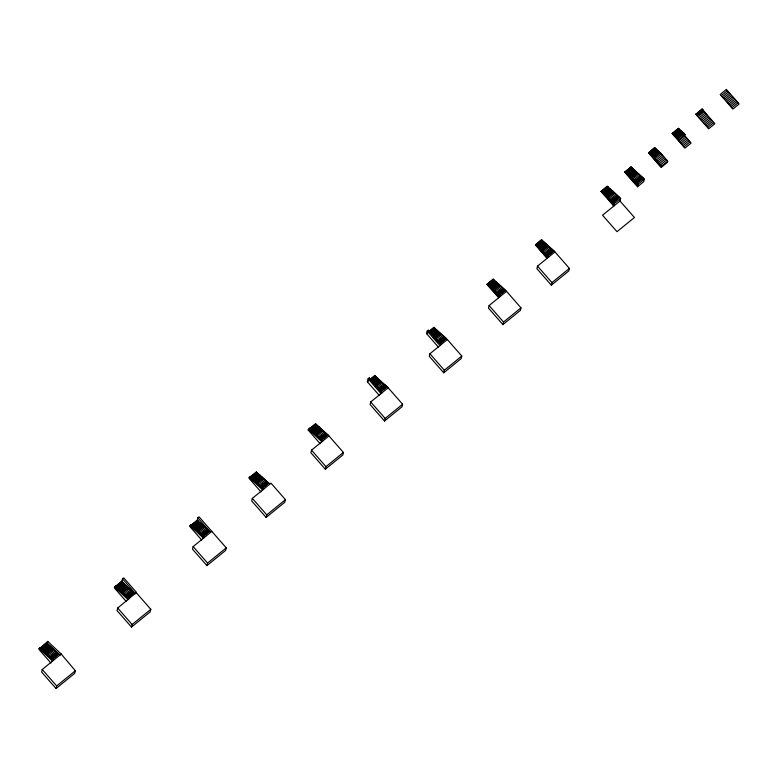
<?xml version="1.0" encoding="UTF-8"?>
<svg xmlns="http://www.w3.org/2000/svg" width="778" height="778" viewBox="0 0 778 778"><rect width="100%" height="100%" fill="white"/><g stroke="black" fill="none" stroke-linecap="round" stroke-linejoin="round"><path stroke-width="1.17" d="M40.349 647.481L40.135 648.337L47.75 641.442L61.024 653.841L59.682 655.27L58.622 654.065L52.447 659.092L53.507 660.298L40.349 647.481L39.114 648.482L38.9 649.338L50.842 662.973M41.253 649.329L47.419 644.31L46.359 643.095L40.184 648.123L41.253 649.329L47.477 644.096L48.537 645.302L42.362 650.33M43.48 651.322L49.704 646.09L50.765 647.296L44.589 652.324L43.529 651.108M44.589 652.324L50.813 647.082L51.883 648.298L45.708 653.316M47.536 642.307L47.75 641.442M60.917 654.269L42.245 669.479L41.604 672.046L56.055 688.53L74.717 673.32L75.359 670.753L61.024 653.841M48.537 645.302L49.646 646.304L44.356 650.612M49.491 646.946L49.704 646.09M47.935 655.319L54.159 650.077L56.337 652.285L50.162 657.313L56.386 652.071L57.455 653.277L52.165 657.585M47.993 655.095L49.102 656.097M51.611 649.367L51.931 648.084L52.992 649.29L47.701 653.598M52.992 649.29L54.159 650.077M51.28 658.305L57.504 653.063L58.564 654.279L52.398 659.306L51.329 658.091M52.272 661.31L53.614 659.87M56.055 688.53L56.687 685.953L75.359 670.753M121.961 581.01L114.561 587.04L114.347 587.896L126.289 601.52M118.927 589.88L125.151 584.648L126.211 585.853L120.036 590.881L118.976 589.666M136.471 592.398L135.129 593.828L134.069 592.622L127.893 597.65L128.953 598.856L115.796 586.038L115.582 586.894L121.747 581.866L122.496 578.861L123.731 577.86L136.471 592.398L117.692 608.026L117.05 610.604L131.501 627.087L150.164 611.878L150.806 609.31L136.364 592.826M120.036 590.881L126.26 585.64L127.32 586.855L121.154 591.873M122.866 582.858L121.806 581.652L115.63 586.68L116.69 587.886L122.914 582.644L123.984 583.86L117.809 588.888M123.984 583.86L125.093 584.861L119.802 589.16M124.937 585.503L125.151 584.648M123.381 593.867L129.605 588.635L131.783 590.842L125.608 595.87M123.439 593.653L124.548 594.655M127.32 586.855L128.438 587.847L123.148 592.155M128.438 587.847L129.605 588.635M126.726 596.862L132.95 591.62L134.011 592.836L127.845 597.864L126.775 596.648M127.718 599.857L129.06 598.428M131.783 590.842L132.902 591.834L127.611 596.143M131.501 627.087L132.134 624.51L150.806 609.31M209.457 531.393L208.397 530.178L202.222 535.206L203.291 536.412L209.515 531.18L203.34 536.198L204.4 537.413L191.242 524.586L190.007 525.597L189.793 526.453L201.735 540.078M191.242 524.586L191.028 525.451L197.194 520.424L197.836 517.847L199.071 516.845L226.252 547.868L225.61 550.435L206.948 565.645L192.497 549.161L193.138 546.584L211.811 531.384M194.374 528.437L200.598 523.195L202.766 525.413L196.601 530.431L195.541 529.225L201.706 524.197M194.422 528.223L195.541 529.225M198.312 521.416L197.252 520.21L191.077 525.238L192.137 526.443L198.361 521.202L199.431 522.417L193.255 527.445M199.431 522.417L200.539 523.409L195.249 527.717M200.384 524.061L200.598 523.195M198.828 532.424L205.052 527.192L207.23 529.4L201.055 534.418M198.886 532.21L199.995 533.212M202.766 525.413L203.885 526.405L198.594 530.713M203.885 526.405L205.052 527.192M203.165 538.415L204.507 536.985M207.23 529.4L208.348 530.392L203.058 534.7M206.948 565.645L207.58 563.068L226.252 547.868M269.772 484.179L268.702 482.973L262.536 487.991L263.596 489.206L250.438 476.379L249.203 477.391L248.989 478.246L260.931 491.871M250.438 476.379L250.224 477.245L256.448 472.003L257.508 473.209L251.333 478.237M252.451 479.238L258.675 473.996L259.735 475.202L253.57 480.23L252.5 479.024M253.57 480.23L259.794 474.988L260.854 476.204L254.678 481.232L253.618 480.016M254.678 481.232L260.902 475.99L261.962 477.196L255.797 482.224M257.508 473.209L258.617 474.21L253.336 478.519M252.335 498.377L251.693 500.954L266.134 517.428L284.806 502.228L285.448 499.661L270.997 483.177L252.335 498.377L266.776 514.861L266.134 517.428M259.58 475.844L259.794 474.988M258.024 484.217L264.248 478.976L266.426 481.193L260.251 486.211L266.475 480.979L267.535 482.185L261.369 487.213L260.309 485.997M261.7 478.276L262.021 476.982L263.081 478.198L257.79 482.506M263.081 478.198L264.248 478.976M261.369 487.213L267.593 481.971L268.702 482.973M261.418 486.999L262.536 487.991M262.361 490.208L263.703 488.779M320.128 443.664L308.185 430.039L309.625 428.172L322.792 441L321.732 439.784L327.898 434.756L343.409 452.456L342.767 455.023L325.33 469.222L310.889 452.747L311.531 450.17L328.958 435.972M309.42 429.028L309.625 428.172M311.647 431.022L317.871 425.79L318.931 426.996L312.756 432.023L311.696 430.808M312.756 432.023L318.98 426.782L320.05 427.997L313.874 433.025L312.814 431.809M308.185 430.039L315.644 423.796L316.704 425.002L310.529 430.03M313.874 433.025L320.098 427.783L321.158 428.989L314.993 434.017M316.704 425.002L317.813 426.004L312.523 430.312M318.776 427.637L318.98 426.782M317.268 435.797L323.444 430.769L325.622 432.976L320.332 437.285M320.896 430.059L321.217 428.775L322.277 429.991L316.986 434.299M319.447 438.004L325.671 432.762L326.731 433.978L320.565 439.006L319.495 437.79M322.277 429.991L323.444 430.769M320.565 439.006L326.789 433.764L327.849 434.98L321.674 439.998L320.614 438.792M321.557 442.001L322.899 440.572M325.33 469.222L325.972 466.654L343.409 452.456M379.314 395.457L367.372 381.833L368.12 378.828L369.356 377.826L381.988 392.793L380.928 391.577L387.094 386.549L402.596 404.249L401.963 406.816L384.526 421.015L370.085 404.531L370.717 401.963L388.154 387.765M368.889 379.683L369.356 377.826M370.377 379.392L374.831 375.589L375.9 376.795L370.61 381.103M375.9 376.795L377.009 377.797L372.604 381.385M377.009 377.797L378.127 378.789L373.712 382.377M377.962 379.431L378.176 378.575L379.236 379.79L373.946 384.099M379.236 379.79L380.354 380.782L375.949 384.371M380.092 381.852L380.403 380.568L381.473 381.784L376.182 386.092M381.473 381.784L384.809 384.77L379.528 389.078M380.928 391.577L387.094 386.549M380.753 393.794L382.095 392.365M384.809 384.77L385.927 385.771L380.637 390.079M385.927 385.771L387.045 386.763M384.526 421.015L385.168 418.447L402.596 404.249M438.51 347.251L426.568 333.626L427.21 331.049L428.445 330.047L441.184 344.586M429.563 331.185L434.027 327.373L435.087 328.588L429.796 332.896M435.087 328.588L436.205 329.59L431.8 333.179M447.35 339.558L429.913 353.757L429.281 356.324L443.723 372.808L461.159 358.609L461.792 356.042L446.29 338.342L440.066 343.584L439.006 342.378L445.172 337.351L446.232 338.556L440.066 343.584M436.205 329.59L437.324 330.582L432.033 334.89M437.158 331.224L437.372 330.368L438.432 331.584L433.142 335.892M438.432 331.584L439.551 332.576L433.375 337.603M439.288 333.645L439.599 332.362L440.659 333.577L435.379 337.885M437.839 341.591L444.063 336.349L445.123 337.564L438.948 342.592L437.888 341.377M440.659 333.577L444.005 336.563L438.714 340.871M443.723 372.808L444.355 370.24L461.792 356.042M506.546 291.351L489.109 305.55L488.477 308.117L502.919 324.601L520.356 310.403L520.988 307.835L505.486 290.136L499.311 295.163L498.679 297.731L486.999 284.408L493.223 279.166L494.283 280.381L488.117 285.409L487.047 284.194M488.059 285.623L494.341 280.168L495.401 281.373L489.226 286.401L488.166 285.195M489.119 286.829L495.45 281.159L496.51 282.375L490.344 287.403L489.284 286.187M490.189 288.045L490.393 287.189L496.568 282.161L497.628 283.367L491.453 288.395L490.393 287.189M486.999 284.408L493.223 279.166M491.249 289.251L491.511 288.181L497.677 283.153L498.747 284.369L493.456 288.677M492.309 290.466L492.63 289.183L498.795 284.155L499.855 285.37L493.69 290.389L492.63 289.183M493.369 291.682L493.738 290.175L499.914 285.156L503.201 288.356L497.035 293.384L495.965 292.168L495.489 294.103M496.354 283.017L496.568 282.161M494.429 292.888L494.857 291.176L495.917 292.382L502.141 287.15M498.474 285.438L498.795 284.155M496.549 295.309L497.084 293.17L503.259 288.142L504.319 289.358L498.144 294.376L497.084 293.17M497.619 296.525L498.202 294.162L504.368 289.144L505.428 290.35L499.262 295.377L498.202 294.162M502.919 324.601L503.551 322.034L520.988 307.835M554.957 251.916L537.52 266.125L536.888 268.692L551.33 285.176L568.767 270.977L569.399 268.4L553.897 250.711L547.722 255.738L547.09 258.306L535.41 244.982L541.634 239.741L542.694 240.956L536.528 245.974L535.468 244.769M536.47 246.188L542.752 240.742L543.812 241.948L537.647 246.976L536.577 245.76M537.54 247.404L543.871 241.734L544.931 242.95L538.755 247.968L537.695 246.762M538.6 248.62L538.814 247.754L544.979 242.736L546.039 243.942L539.874 248.97L538.814 247.754M535.41 244.982L541.634 239.741M539.66 249.826L539.922 248.756L546.098 243.728L547.158 244.944L540.982 249.962L539.922 248.756M540.72 251.041L541.041 249.748L547.206 244.73L548.276 245.936L542.101 250.963L541.041 249.748M541.78 252.247L542.149 250.749L548.325 245.722L551.612 248.931L545.446 253.959L544.386 252.743L543.91 254.669M542.84 253.463L543.268 251.751L544.328 252.957L550.552 247.715M545.825 244.798L546.098 243.728M544.97 255.884L545.495 253.745L551.67 248.717L552.73 249.923L546.555 254.951L545.495 253.745M546.03 257.09L546.613 254.737L552.779 249.709L553.848 250.924L548.558 255.233M551.33 285.176L551.972 282.599L569.399 268.4M612.763 204.828L613.395 202.251L619.57 197.233L620.63 198.439L614.455 203.466L613.823 206.034L601.083 191.505L607.307 186.263L608.367 187.469L602.201 192.497L601.131 191.281M602.143 192.711L608.425 187.255L609.485 188.471L603.31 193.498L602.25 192.283M603.203 193.926L609.534 188.257L610.594 189.462L604.428 194.49L603.368 193.284M604.263 195.132L604.477 194.276L610.652 189.249L611.712 190.464L605.537 195.492L604.477 194.276M601.083 191.505L607.307 186.263M605.333 196.348L605.595 195.278L611.761 190.25L612.831 191.456L606.655 196.484L605.595 195.278M608.425 187.255L607.248 186.477M606.393 197.554L606.704 196.27L612.879 191.242L613.939 192.458L607.774 197.486L606.704 196.27M607.453 198.769L607.822 197.272L613.998 192.244L617.285 195.453L611.109 200.471L610.049 199.265L609.573 201.191M610.438 190.104L610.652 189.249M608.513 199.975L608.941 198.264L610.001 199.479L616.225 194.237M611.498 191.32L611.761 190.25M612.558 192.536L612.879 191.242M610.633 202.406L611.168 200.257L617.333 195.229L618.403 196.445L612.228 201.473L611.168 200.257M611.693 203.612L612.276 201.259L618.452 196.231L619.512 197.447L613.346 202.465L612.276 201.259M636.462 185.514L637.104 182.947L643.27 177.919L644.33 179.135L643.698 181.702L637.522 186.73L624.792 172.191L631.016 166.949L632.076 168.165L625.901 173.193L624.841 171.977M625.852 173.406L632.125 167.951L633.185 169.166L627.019 174.184L625.959 172.979M619.988 201.016L634.44 217.49L617.003 231.688L602.551 215.214L619.988 201.016L620.63 198.439M626.912 174.612L633.243 168.952L634.303 170.158L628.128 175.186L627.068 173.971M627.972 175.828L628.186 174.972L634.352 169.944L635.422 171.16L629.246 176.178L628.186 174.972M624.792 172.191L631.016 166.949M629.032 177.044L629.295 175.964L635.47 170.946L636.53 172.152L630.365 177.18L629.295 175.964M632.125 167.951L630.958 167.163M630.092 178.25L630.413 176.966L636.589 171.938L637.649 173.154L631.473 178.172L630.413 176.966M633.243 168.952L634.148 170.8L634.352 169.944M631.162 179.465L631.532 177.958L637.697 172.94L640.994 176.139L634.819 181.167L633.759 179.961L633.282 181.887M632.222 180.671L632.64 178.959L633.7 180.175L639.924 174.933M635.208 172.016L635.47 170.946M634.342 183.093L634.877 180.953L641.043 175.925L642.103 177.141L635.937 182.169L634.877 180.953M635.402 184.308L635.986 181.955L642.161 176.927L643.221 178.133L637.046 183.161L635.986 181.955M637.522 186.73L638.164 184.162L644.33 179.135M653.802 158.945L654.123 157.662L660.289 152.634L667.719 161.114L667.407 162.398L661.232 167.426L648.492 152.887L654.716 147.645L655.776 148.861L649.611 153.888L648.551 152.673M649.552 154.102L655.835 148.647L656.895 149.853L650.719 154.88L649.659 153.674M650.622 155.308L656.943 149.639L658.013 150.854L651.838 155.882L650.778 154.666M651.682 156.524L651.896 155.668L658.062 150.64L659.122 151.846L652.956 156.874L651.896 155.668M648.492 152.887L654.716 147.645M652.742 157.73L653.005 156.66L659.18 151.632L660.24 152.848L654.065 157.876L653.005 156.66M655.835 148.647L654.668 147.859M654.862 160.151L655.183 158.868L661.349 153.84M658.062 150.64L657.848 151.496L656.788 150.28M655.922 161.367L656.243 160.083L662.418 155.055M656.992 162.583L657.303 161.289L663.478 156.271M658.052 163.788L658.363 162.505L664.538 157.477M659.112 165.004L659.433 163.711L665.598 158.693M660.172 166.21L660.493 164.926L666.658 159.898M661.232 167.426L661.553 166.142L667.719 161.114M677.512 139.641L677.823 138.348L683.998 133.33L685.058 134.536L684.737 135.819L691.107 143.094L684.941 148.121L672.202 133.583L678.426 128.341L679.486 129.556L673.32 134.575L672.25 133.369M673.262 134.788L679.544 129.343L680.604 130.548L674.429 135.576L673.369 134.361M674.322 136.004L680.653 130.334L681.713 131.55M675.382 137.21L675.596 136.354L681.771 131.336L682.831 132.542L676.656 137.57L675.596 136.354M672.202 133.583L678.426 128.341M676.452 138.426L676.714 137.356L682.88 132.328L683.95 133.544L677.774 138.562L676.714 137.356M679.544 129.343L678.367 128.555M680.497 130.976L680.653 130.334M685.058 134.536L678.893 139.563L678.572 140.847L684.737 135.819M681.557 132.192L681.771 131.336M682.617 133.398L682.88 132.328M683.677 134.613L683.998 133.33M702.135 109.037L714.817 123.79L708.651 128.808L695.911 114.278L702.135 109.037C706.93 112.197 686.595 120.96 703.195 110.243M250.273 477.021L256.448 472.003M309.469 428.814L315.644 423.796M369.54 379.888L374.831 375.589M428.736 331.681L434.027 327.373M367.372 381.833L368.607 380.821M426.568 333.626L427.803 332.614M695.911 114.278L702.077 109.251M116.749 587.672L122.914 582.644M192.195 526.229L198.361 521.202M251.391 478.023L257.557 472.995M310.587 429.816L316.753 424.788M370.659 380.889L375.949 376.581M429.855 332.683L435.145 328.374M721.255 95.713L727.42 90.686M42.42 650.116L48.586 645.088M117.867 588.674L124.033 583.646M193.314 527.231L199.479 522.203M371.777 381.891L377.067 377.583M430.973 333.674L436.254 329.366M698.031 116.7L704.197 111.672M722.315 96.919L728.48 91.892M372.886 382.883L378.176 378.575M432.082 334.676L437.372 330.368M680.838 132.26L675.547 136.568L674.487 135.362M699.091 117.906L705.267 112.878M723.375 98.135L729.55 93.107M374.004 383.885L379.294 379.576M433.2 335.668L438.491 331.37M195.482 529.439L200.773 525.131M700.151 119.122L706.327 114.094M724.435 99.341L730.61 94.323M45.756 653.102L51.931 648.084M121.203 591.659L127.378 586.641M196.649 530.217L202.825 525.189M255.845 482.01L262.021 476.982M315.041 433.803L321.217 428.775M375.122 384.877L380.403 380.568M433.434 337.389L439.599 332.362M701.211 120.327L707.387 115.309M725.495 100.557L731.67 95.529M46.875 654.104L53.05 649.076M122.321 592.661L128.496 587.633M197.768 531.218L203.943 526.191M256.964 483.012L263.129 477.984M316.16 434.805L322.325 429.777M375.346 386.588L381.521 381.57M434.542 338.381L440.718 333.363M702.281 121.543L708.447 116.515M726.564 101.762L732.73 96.744M377.291 387.084L382.64 382.562M435.661 339.383L441.826 334.355M501.022 286.148L494.798 291.39L493.738 290.175M549.443 246.723L543.219 251.965L542.149 250.749M615.106 193.236L608.882 198.478L607.822 197.272M638.816 173.932L632.592 179.173L631.532 177.958M679.632 142.063L685.807 137.035M703.341 122.759L709.507 117.731M727.625 102.978L733.79 97.95M49.053 656.311L55.277 651.069M124.499 594.869L130.723 589.627M199.946 533.426L206.17 528.184M259.142 485.219L265.366 479.977M318.328 437.012L324.552 431.771M377.524 388.806L383.749 383.564M436.721 340.589L442.945 335.357M680.692 143.269L686.867 138.251M704.401 123.965L710.567 118.937M728.685 104.194L734.85 99.166M125.666 595.647L131.832 590.628M201.113 534.204L207.279 529.186M378.691 389.584L384.867 384.556M681.752 144.484L687.927 139.457M705.461 125.18L711.637 120.152M729.745 105.4L735.92 100.372M379.81 390.585L385.976 385.557M682.821 145.69L688.987 140.672M706.521 126.386L712.697 121.358M730.805 106.615L736.98 101.587M262.478 488.205L267.768 483.897M683.881 146.906L690.047 141.878M707.581 127.602L713.757 122.574M731.865 107.821L738.04 102.793M266.776 514.861L285.448 499.661M308.389 429.184L321.664 441.573M249.203 477.391L262.468 489.78M190.007 525.597L203.272 537.987M114.561 587.04L127.825 599.43M46.515 642.453L59.789 654.843M39.114 648.482L52.379 660.872M695.96 114.065L697.02 115.27M677.823 138.348L678.893 139.563M654.123 157.662L661.553 166.142M637.104 182.947L638.164 184.162M613.395 202.251L614.455 203.466M541.585 239.955L543.705 242.376M547.722 255.738L548.791 256.944M546.613 254.737L547.673 255.952M537.52 266.125L551.972 282.599M493.174 279.38L494.234 280.595M499.311 295.163L500.371 296.379M491.511 288.181L492.571 289.397M489.109 305.55L503.551 322.034M433.978 327.587L435.038 328.802M427.21 331.049L439.949 345.588M429.913 353.757L444.355 370.24M374.782 375.803L375.842 377.009M368.12 378.828L380.86 393.367M370.717 401.963L385.168 418.447M315.586 424.01L316.646 425.216M311.531 450.17L325.972 466.654M256.39 472.217L257.45 473.423M197.836 517.847L210.575 532.385M197.194 520.424L198.264 521.63M193.138 546.584L207.58 563.068M122.496 578.861L135.236 593.4M121.747 581.866L122.817 583.082M117.692 608.026L132.134 624.51M46.301 643.309L47.37 644.524M42.245 669.479L56.687 685.953M726.36 89.47L720.195 94.498L732.925 109.037L739.1 104.009L726.36 89.47"/></g></svg>
